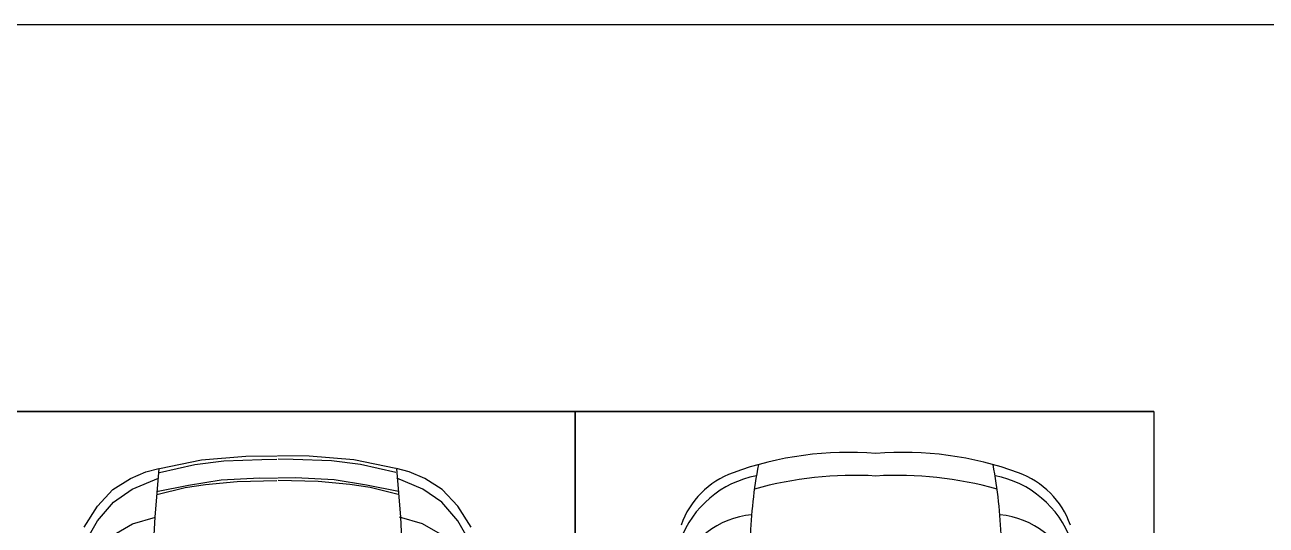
# Model space of a CAD drawing. Header units: inches. Extents: x 484217 to 497210, y -26946 to -21493.
# Drawn here: x 491476 to 491691.2, y -23094.5 to -23007.7 of the extents above; entities that cross this region are included whole.
import ezdxf

# ---------------------------------------------------------------- set-up
doc = ezdxf.new("R2010")
doc.units = ezdxf.units.IN
doc.header["$LTSCALE"] = 20
doc.header["$MEASUREMENT"] = 0
for name, color, linetype in [('ceco.net 92', 9, 'Continuous'), ('ceco.net 93', 161, 'Continuous'), ('Parking', 7, 'Continuous')]:
    doc.layers.add(name, color=color, linetype=linetype)

msp = doc.modelspace()

# ---------------------------------------------------------------- linework, layer by layer
at = {"layer": 'ceco.net 92', "linetype": 'ByBlock', "ltscale": 0.4}
for centre, radius, start, end in [((491618.62, -23139.58), 57.73, 85.1527, 110.1177), ((491628.37, -23139.58), 57.73, 69.8823, 94.8473), ((491603.75, -23099.31), 14.81, 109.6924, 160.8549), ((491684.68, -23099.44), 82.98, 169.2493, 178.1871), ((491619.78, -23150.1), 64.27, 86.6883, 105.6387), ((491627.21, -23150.1), 64.27, 74.3613, 93.3117), ((491562.31, -23099.44), 82.98, 1.8129, 10.7507), ((491643.24, -23099.31), 14.81, 19.1451, 70.3076), ((491606.04, -23103.06), 17.46, 100.6567, 160.0564), ((491640.95, -23103.06), 17.46, 19.9436, 79.3433), ((491603.32, -23107.5), 14.89, 95.1855, 159.9599), ((491643.67, -23107.5), 14.89, 20.0401, 84.8145)]:
    msp.add_arc(centre, radius, start, end, dxfattribs=at)
at = {"layer": 'ceco.net 93'}
for p, q in [((491499.34, -23084.65), (491506.61, -23083.13)), ((491505.47, -23083.95), (491510.47, -23083.32)), ((491506.61, -23083.13), (491514.33, -23082.49)), ((491510.47, -23083.32), (491517.11, -23083.06)), ((491514.33, -23082.49), (491519.77, -23082.43)), ((491517.11, -23083.06), (491519.71, -23083)), ((491525.3, -23082.49), (491519.86, -23082.43)), ((491522.52, -23083.06), (491519.92, -23083)), ((491529.16, -23083.32), (491522.52, -23083.06)), ((491533.02, -23083.13), (491525.3, -23082.49)), ((491534.16, -23083.95), (491529.16, -23083.32)), ((491540.29, -23084.65), (491533.02, -23083.13)), ((491494.3, -23086.39), (491497, -23085.19)), ((491497, -23085.19), (491499.23, -23084.63)), ((491499.23, -23084.63), (491498.51, -23093.08)), ((491499.34, -23085.34), (491505.47, -23083.95)), ((491540.29, -23085.34), (491534.16, -23083.95)), ((491542.63, -23085.19), (491540.4, -23084.63)), ((491540.4, -23084.63), (491541.11, -23093.08)), ((491545.33, -23086.39), (491542.63, -23085.19)), ((491491.27, -23088.3), (491494.3, -23086.39)), ((491494.61, -23088.22), (491499.15, -23086.31)), ((491498.83, -23088.64), (491504.4, -23087.5)), ((491498.9, -23089.14), (491503.77, -23087.94)), ((491503.77, -23087.94), (491507.31, -23087.43)), ((491504.4, -23087.5), (491510.03, -23086.61)), ((491507.31, -23087.43), (491512.81, -23086.86)), ((491510.03, -23086.61), (491516.73, -23086.23)), ((491512.81, -23086.86), (491519.71, -23086.74)), ((491516.73, -23086.23), (491519.77, -23086.29)), ((491522.9, -23086.23), (491519.86, -23086.29)), ((491526.82, -23086.86), (491519.92, -23086.74)), ((491529.6, -23086.61), (491522.9, -23086.23)), ((491532.32, -23087.43), (491526.82, -23086.86)), ((491535.23, -23087.5), (491529.6, -23086.61)), ((491535.86, -23087.94), (491532.32, -23087.43)), ((491540.8, -23088.64), (491535.23, -23087.5)), ((491540.73, -23089.14), (491535.86, -23087.94)), ((491545.01, -23088.22), (491540.48, -23086.31)), ((491548.36, -23088.3), (491545.33, -23086.39)), ((491488.57, -23091.17), (491491.27, -23088.3)), ((491491.35, -23090.45), (491494.61, -23088.22)), ((491548.28, -23090.45), (491545.01, -23088.22)), ((491551.06, -23091.17), (491548.36, -23088.3)), ((491486.26, -23094.83), (491488.57, -23091.17)), ((491488.57, -23093.72), (491491.35, -23090.45)), ((491551.06, -23093.72), (491548.28, -23090.45)), ((491553.37, -23094.83), (491551.06, -23091.17)), ((491486.1, -23098.02), (491488.57, -23093.72)), ((491491.19, -23096.27), (491494.69, -23094.2)), ((491494.69, -23094.2), (491498.67, -23093.08)), ((491498.51, -23093.08), (491498.04, -23102.09)), ((491544.94, -23094.2), (491540.96, -23093.08)), ((491541.11, -23093.08), (491541.59, -23102.09)), ((491548.44, -23096.27), (491544.94, -23094.2)), ((491553.53, -23098.02), (491551.06, -23093.72))]:
    msp.add_line(p, q, dxfattribs=at)
at = {"layer": 'Parking'}
for p, q in [((493725.12, -23007.75), (490922.2, -23007.75)), ((491471.11, -23074.75), (491571.41, -23074.75)), ((491571.41, -23074.75), (491471.11, -23074.75)), ((491571.41, -23074.75), (491571.41, -23267.55)), ((491571.41, -23267.55), (491571.41, -23074.75)), ((491571.41, -23074.75), (491671.71, -23074.75)), ((491571.41, -23074.75), (491571.41, -23267.55)), ((491671.71, -23074.75), (491571.41, -23074.75)), ((491671.71, -23074.75), (491671.71, -23267.55))]:
    msp.add_line(p, q, dxfattribs=at)

doc.saveas('drawing.dxf')
